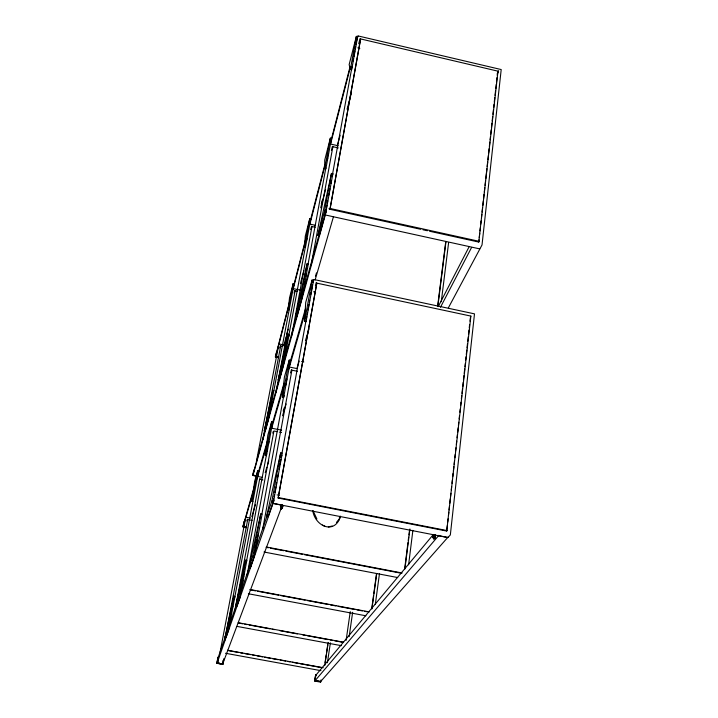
<?xml version="1.0" encoding="UTF-8"?>
<svg xmlns="http://www.w3.org/2000/svg" width="718" height="718" viewBox="0 0 718 718"><rect width="100%" height="100%" fill="white"/><g stroke="black" fill="none" stroke-linecap="round" stroke-linejoin="round"><path stroke-width="1.08" d="M324.716 168.559L324.742 160.087L330.361 138.107L331.492 138.368L325.864 168.82L324.716 168.559L330.361 138.107M281.537 508.891L282.336 505.068M433.654 536.068L433.771 535.565L433.286 537.791L433.107 536.014L434.049 534.632M281.591 508.694L281.366 509.125L282.138 505.158M433.546 535.655L433.914 534.56M434.228 537.1C433.6 541.246 436.149 536.615 435.404 534.542M282.677 506.594L282.748 505.75M282.686 506.01C282.73 506.172 282.614 505.185 282.766 506.1M433.089 536.337L433.214 537.845L433.241 536.687M282.748 506.387L282.632 505.634M433.439 537.638L433.708 538.823L434.74 534.587M280.891 507.904L280.532 508.739M306.227 318.37L306.353 316.135M304.576 321.404L305.697 302.457L312.106 280.002L313.542 280.307L306.048 321.718L304.576 321.404L312.106 280.002M434.255 537.585L434.569 538.814M282.596 507.222L282.048 508.38L282.542 506.836M304.495 246.759L305.294 236.159L309.781 218.604L310.786 218.819L305.518 246.974L304.495 246.759L309.781 218.604M434.623 538.662L435.494 534.856M283.646 397.458L290.503 360.346L289.246 360.086L284.4 377.094L282.38 397.207L283.646 397.458L283.852 395.34M289.507 306.595L289.157 309.808L288.232 309.62L289.525 297.844L293.195 283.484L294.102 283.682L268.46 419.204L265.202 430.971L264.26 430.782L272.921 390.377L273.881 390.574M316.126 675.207L315.669 674.884L314.681 681.014L320.488 681.705L448.014 537.136M325.137 214.933L479.75 248.895M447.906 537.531L450.339 534.946L474.499 313.865L314.026 279.535M448.337 307.914L482.029 244.937L501.2 69.556L358.094 35.936M280.98 506.693C284.104 508.936 281.366 507.016 281.339 505.705M446.722 531.051L470.873 316.091L316.809 283.134L278.162 498.068L446.722 531.051L447.341 525.495M447.709 522.165L448.077 518.836M448.445 515.506L448.813 512.176M449.064 509.951L449.549 505.517M449.8 503.291L450.294 498.848M450.536 496.632L450.904 493.302M451.281 489.972L451.649 486.642M452.017 483.304L452.385 479.974M452.753 476.644L453.121 473.315M453.372 471.098L453.866 466.655M454.108 464.429L454.476 461.1M454.844 457.77L455.212 454.44M455.589 451.11L455.957 447.781M456.325 444.451L456.693 441.121M457.061 437.783L457.429 434.453M457.68 432.236L458.174 427.793M458.416 425.577L458.784 422.247M459.152 418.908L459.52 415.578M459.897 412.249L460.265 408.919M460.633 405.589L461.001 402.259M461.369 398.93L461.737 395.6M461.988 393.374L462.482 388.932M462.724 386.715L463.218 382.272M463.46 380.055L463.954 375.613M464.205 373.387L464.69 368.953M464.941 366.727L465.309 363.398M465.677 360.068L466.045 356.738M466.296 354.512L466.79 350.079M467.032 347.853L467.526 343.41M467.768 341.194L468.262 336.751M468.513 334.534L468.998 330.092M469.249 327.875L469.617 324.536M469.985 321.206L470.353 317.877M429.535 231.223L478.762 242.065L479.005 239.839M479.256 237.622L479.75 233.171M479.992 230.954L480.36 227.615M480.737 224.285L481.105 220.956M481.473 217.617L481.841 214.287M482.092 212.061L482.577 207.619M482.828 205.393L483.322 200.95M483.564 198.724L484.058 194.282M484.309 192.065L484.794 187.613M485.045 185.397L485.539 180.954M485.781 178.728L486.894 168.73M487.136 166.504L487.63 162.062M487.881 159.836L488.375 155.393M488.617 153.167L489.111 148.725M489.353 146.508L489.847 142.056M490.098 139.839L490.466 136.501M490.708 134.284L491.202 129.832M491.453 127.616L491.947 123.173M492.189 120.947L492.683 116.504M492.925 114.279L493.419 109.836M493.67 107.61L494.038 104.281M494.28 102.055L494.774 97.612M495.025 95.386L495.519 90.944M495.761 88.727L496.255 84.275M496.497 82.058L496.991 77.616M497.242 75.39L497.996 71.181L360.615 38.934L329.975 209.306L360.615 38.934M478.762 242.065L497.996 71.181M433.134 534.784L315.902 675.162L315.049 680.718L438.851 535.35M265.319 455.436L267.823 435.189L271.619 421.879L272.723 422.103L266.441 455.661L265.319 455.436L271.619 421.879M408.605 564.788L412.886 530.36M441.283 301.704L448.606 242.729M404.755 568.216L407.959 542.691M408.237 540.475L408.65 537.145M408.937 534.919L409.493 530.485M437.675 305.922L445.77 241.454M404.907 568.97L409.924 528.986M437.836 306.451L445.932 241.939M282.291 507.123L282.452 507.617M375.308 604.448L379.49 573.511M371.825 608.146L373.477 595.958M373.782 593.741L376.501 573.808M371.897 608.981L376.726 573.511M252.889 501.505L251.883 501.308L254.639 481.41L257.681 470.721L258.677 470.918L228.539 630.189L226.089 637.198L225.066 637.01L233.889 596.218L234.93 596.416L234.23 599.629M349.163 636.624L352.646 612.292M346.112 640.402L350.258 611.664M433.187 535.763L433.618 534.856L433.421 535.323M324.707 665.712L328.216 642.422M327.399 662.759L330.388 642.852M320.524 681.481L320.641 682.1L321.009 679.928M325.066 662.561L326.232 654.807M326.564 652.59L327.74 644.827M315.669 674.884L314.672 681.023L320.686 682.037M281.339 507.985L281.303 509.026M333.448 216.755L315.139 279.921M278.162 498.068L316.809 283.134M266.593 516.484L271.969 500.877L280.684 452.932L282.237 453.237L273.549 501.191L268.11 516.78L266.593 516.484L280.684 452.932M317.957 235.333L324.626 211.047L331.465 173.433L332.838 173.738L326.026 211.352L319.304 235.621L317.957 235.333L331.465 173.433M350.366 69.395L356.361 36.376L357.645 36.681L351.667 69.691L350.366 69.395L349.145 64.611L356.361 36.376M272.894 503.399L273.711 498.866M274.079 496.811L274.491 494.612M274.886 492.413L275.883 486.921M276.277 484.722L276.672 482.532M277.669 477.039L278.072 474.84M279.06 469.348L279.464 467.149M280.46 461.656L280.855 459.457M281.25 457.258L281.653 455.068M282.048 452.87L305.931 321.045M306.326 318.846L306.721 316.647M307.124 314.448L307.519 312.258M307.914 310.059L308.911 304.567M309.314 302.368L309.709 300.169M310.706 294.676L311.1 292.477M311.495 290.278L312.492 284.786M325.29 214.126L326.107 209.566M326.493 207.511L326.887 205.312M327.291 203.113L327.686 200.905M328.682 195.395L329.086 193.196M329.481 190.997L329.885 188.789M330.881 183.287L331.276 181.08M332.281 175.569L352.026 66.532M353.023 61.021L353.427 58.822M353.821 56.623L354.818 51.113M355.222 48.905L355.616 46.706M356.02 44.507L356.415 42.299M281.214 505.696L281.097 506.307M262.635 529.561L291.921 370.165L297.387 371.287M311.074 265.669L332.874 146.696L338.304 147.917M257.232 539.335L255.321 550.284M257.645 537.145L258.049 534.946M261.899 514.07L283.816 395.438M285.647 385.548L286.051 383.349M286.455 381.15L286.859 378.96M303.543 288.654L302.422 295.242M304.351 284.256L304.764 282.066M305.769 276.574L306.182 274.375M308.004 264.493L325.855 167.877M327.273 160.195L327.677 157.996M328.081 155.797L328.485 153.607M254.325 556.297L262.097 514.178L260.76 513.917L248.984 567.57L250.304 567.821L254.325 556.297L252.96 556.037L248.984 567.57M301.982 298.158L308.291 264.018L307.089 263.757L295.672 316.432L296.857 316.674L301.982 298.158L300.77 297.898L295.672 316.432M247.064 575.271L273.908 430.988L277.184 431.653M291.562 336.159L311.962 226.538L315.22 227.247M252.96 556.037L260.76 513.917M282.38 397.207L289.246 360.086M300.77 297.898L307.089 263.757M234.903 610.749L259.692 479.014L261.89 479.445M275.954 392.593L295.107 290.835L297.297 291.293M235.567 606.513L238.618 597.663L245.664 560.166L246.83 560.381L239.812 597.888L236.725 606.728L235.567 606.513L245.664 560.166M278.216 379.966L282.228 365.381L288.08 334.211L289.139 334.435L283.305 365.606L279.266 380.181L278.216 379.966L288.08 334.211M240.907 591.219L242.145 584.614M242.558 582.415L242.971 580.216M243.384 578.017L243.788 575.818M246.265 562.616L266.665 453.722M267.078 451.523L267.482 449.324M268.514 443.823L268.927 441.624M283.745 362.527L284.57 358.129M286.419 348.239L286.832 346.04M288.681 336.15L305.356 247.136M306.595 240.539L307.008 238.34M224.698 640.635L247.692 519.545L252.072 520.388M262.878 439.587L280.657 345.995L282.838 346.453M225.066 637.01L227.48 629.991L233.889 596.218M251.883 501.308L257.681 470.721M264.26 430.782L267.491 419.007L272.921 390.377M288.232 309.62L293.195 283.484M223.307 660.686L222.867 664.374L223.98 658.478M222.885 664.303L216.8 663.279L217.994 657.132L218.443 657.455M246.301 527.47L242.908 526.815L244.219 521.277M257.098 476.267L252.736 475.406L253.777 470.03L254.199 470.308M278.548 357.645L275.389 356.999L276.556 352.134M254.504 485.718L242.908 526.806M289.731 301.039L275.389 356.99M245.466 518.809L220.076 652.231M256.389 461.575L278.476 346.229M282.632 507.079L281.016 506.639L282.605 506.791M270.363 406.953L270.83 404.764M272.005 399.307L272.472 397.126M280.442 374.733L280.917 372.552M285.378 351.865L285.854 349.684M288.672 336.616L289.139 334.435M232.372 608.218L232.838 606.073M298.257 310.23L299.191 305.931M243.779 574.4L244.246 572.237M320.731 229.105L322.149 222.598M330.702 183.503L331.169 181.331M332.362 175.91L332.838 173.738M250.304 567.821L251.264 563.442M433.286 535.79L433.51 535.081M279.598 465.085L280.083 462.93M281.276 457.546L281.752 455.391M433.699 538.832L434.022 537.899M281.573 508.039L281.402 508.712M280.72 508.066L280.612 508.9M293.644 285.854L305.644 239.22M309.996 221.916L324.913 164.386M330.217 143.779L350.034 66.774M356.532 41.016L357.968 35.936M288.905 305.491L275.712 356.649L278.593 357.241M293.097 289.255L305.383 241.616M309.566 225.38L324.931 165.831M330.513 144.174L350.339 67.312M355.374 47.819L355.5 47.316M279.805 347.934L280.343 345.69M294.102 293.222L294.766 290.503M331.384 150.502L332.443 146.301M294.99 291.293L295.107 290.835M311.809 227.094L311.962 226.538M332.694 147.396L332.874 146.696M321.341 203.732L322.211 200.484M283.843 345.466L286.168 336.796M286.742 334.633L288.196 329.212M300.375 283.7L303.858 270.695M320.686 207.834L325.613 189.417M337.218 146.068L340.117 135.226M347.081 109.217L351.425 92.963M265.687 427.919L252.736 475.406M267.473 421.439L279.105 379.31M282.686 366.351L296.408 316.665M298.194 310.185L299.388 305.859M301.775 297.225L319.375 233.494M320.569 229.177L322.956 220.534M325.039 212.968L325.936 209.728M433.08 537.127L433.466 538.733L433.816 538.32M257.295 476.016L267.536 440.457M270.955 428.601L283.987 383.34M288.959 366.099L305.41 308.982M312.994 282.641L313.901 279.49M315.525 276.161L316.459 272.93M253.885 489.703L243.24 526.482L246.346 527.084A2.549 2.432 12.6 0 1 245.17 526.859M256.999 478.942L267.59 442.351M271.637 428.359L284.095 385.315M288.771 369.178L305.581 311.065M315.408 285.755L316.261 282.398M273.289 431.491L272.759 433.089M259.692 479.014L262.887 480.001M291.759 370.703L291.921 370.165M283.197 411.109L284.166 407.905M251.812 516.574L255.402 504.781M265.211 472.606L266.845 467.247M267.5 465.102L268.801 460.812M282.533 415.776L286.123 403.974M296.911 368.585L299.2 361.082M305.41 340.709L309 328.916M434.776 535.852L435.099 535.287L434.534 537.45M226.646 632.998L218.218 657.41L216.836 663.208M228.836 626.661L236.491 604.493M240.135 593.93L250.349 564.375M254.36 552.752L267.491 514.752M497.143 74.008L498.615 70.849M339.273 518.136L340.26 516.125M340.404 516.736C334.588 534.838 315.328 526.429 312.788 510.947M338.492 520.595L340.305 516.933M438.267 306.568L469.105 246.768M440.448 307.313L471.609 247.396M470.478 316.764L470.873 316.091M330.549 144.058L338.232 145.763M309.898 224.124L315.381 225.299M336.455 522.435L338.286 520.146M326.51 210.527L253.068 475.074L257.044 475.855M274.088 500.32L217.15 662.974L222.679 663.97L282.318 505.176L273.028 503.363M332.192 526.025L328.341 526.931M227.427 650.248L323.271 667.731M228.459 650.634L238.367 652.438M240.566 652.841L242.774 653.245M244.973 653.64L250.474 654.645M252.682 655.049L254.881 655.453M257.08 655.857L262.582 656.853M264.789 657.257L270.291 658.262M272.49 658.666L277.992 659.671M280.2 660.075L285.701 661.072M287.9 661.475L290.099 661.879M292.307 662.283L297.808 663.288M300.007 663.683L322.023 667.704M225.488 653.272L321 670.675M227.48 629.991L228.539 630.189M238.313 622.748L343.608 642.206M238.232 622.973L242.612 623.789M244.802 624.193L247.001 624.597M249.191 625.001L270.004 628.851M272.203 629.255L274.393 629.659M279.867 630.673L297.405 633.913M302.879 634.927L305.069 635.331M307.268 635.735L328.081 639.585M330.28 639.989L332.47 640.393M334.66 640.797L343.428 642.422M237.102 626.419L341.346 645.661M250.07 589.514L369.258 611.898M250.008 589.819L255.518 590.851M257.717 591.264L278.656 595.195M280.864 595.608L305.105 600.158M307.304 600.571L328.243 604.502M330.451 604.915L335.961 605.956M338.16 606.369L354.692 609.474M356.891 609.887L362.402 610.919M364.609 611.332L366.808 611.745M248.392 593.759L365.893 615.784M238.618 597.663L239.812 597.888M263.982 552.007L397.682 577.55M242.944 526.707L246.328 527.362M266.315 546.99L402.161 573M266.172 547.367L268.361 547.789M270.551 548.211L283.682 550.724M285.872 551.146L302.287 554.287M304.477 554.7L400.77 573.144M250.295 518.064L245.996 517.274M244.416 521.519L244.201 521.474M277.058 494.899L279.212 495.321M278.351 497.556L447.126 530.584M271.969 500.877L273.549 501.191M438.806 535.709L447.978 537.504M272.903 503.417L447.987 537.576M252.772 475.289L257.125 476.151M262.088 477.317L257.798 476.519M254.639 481.41L255.599 481.599M281.582 430.163L271.781 428.242M279.365 432.092L281.555 432.523M267.491 419.007L268.46 419.204M282.228 365.381L283.305 365.606M289.453 367.06L297.072 368.612M279.033 343.949L285.593 345.313M301.605 361.513L303.804 361.971M275.425 356.855L278.584 357.51M313.631 291.786L315.606 292.208M300.923 290.225L293.339 288.636M330.199 208.507L479.157 241.32M328.871 208.758L331.043 209.243M331.07 209.539L420.775 229.293M422.965 229.778L427.345 230.738M324.626 211.047L326.026 211.352M357.824 47.864L359.835 48.33M281.016 506.639L282.542 507.366M322.409 525.038L325.389 526.545M358.695 43.789L360.149 38.386M290.503 372.92L291.445 369.698M310.67 229.482L311.594 226.224M246.857 520.81L247.378 519.24M316.889 518.961L313.021 510.669M244.515 522.749A2.567 2.459 12.6 0 0 244.129 523.135A2.549 2.432 12.6 0 0 243.734 525.262M246.714 527.559A2.54 2.432 12.6 0 1 245.009 527.416M244.506 527.129A2.54 2.432 12.6 0 1 244.102 526.761M243.788 526.321A2.54 2.432 12.6 0 1 244.353 523.323M243.994 524.427A2.163 2.073 12.6 0 1 244.56 523.7M222.993 660.641A2.71 2.675 -55.8 0 1 222.948 661.26M219.807 663.441A2.71 2.675 -55.8 0 1 218.694 662.956M217.716 661.52A2.71 2.675 -55.8 0 1 217.85 659.707M217.563 661.888A2.701 2.675 -55.9 0 1 218.012 659.555M220.875 663.755A2.701 2.675 -55.9 0 1 218.119 662.929M220.238 663.522A2.307 2.28 -56 0 1 218.766 663.082M217.931 661.861A2.307 2.28 -56 0 1 217.895 660.82M434.228 537.118A2.423 0.476 -79.5 0 0 434.363 536.472A2.387 0.467 -79.5 0 0 434.543 534.766M319.241 681.256A2.701 2.612 69.4 0 1 316.423 681.077M315.651 680.197A2.701 2.612 69.4 0 1 315.498 677.837M318.998 681.158A2.701 2.621 69.3 0 1 317.23 681.041M318.989 680.978A2.325 2.244 69.5 0 1 318.532 681.167A2.298 2.226 69.5 0 1 317.033 681.068M433.017 536.696L433.062 537.217L433.017 536.732"/></g></svg>
